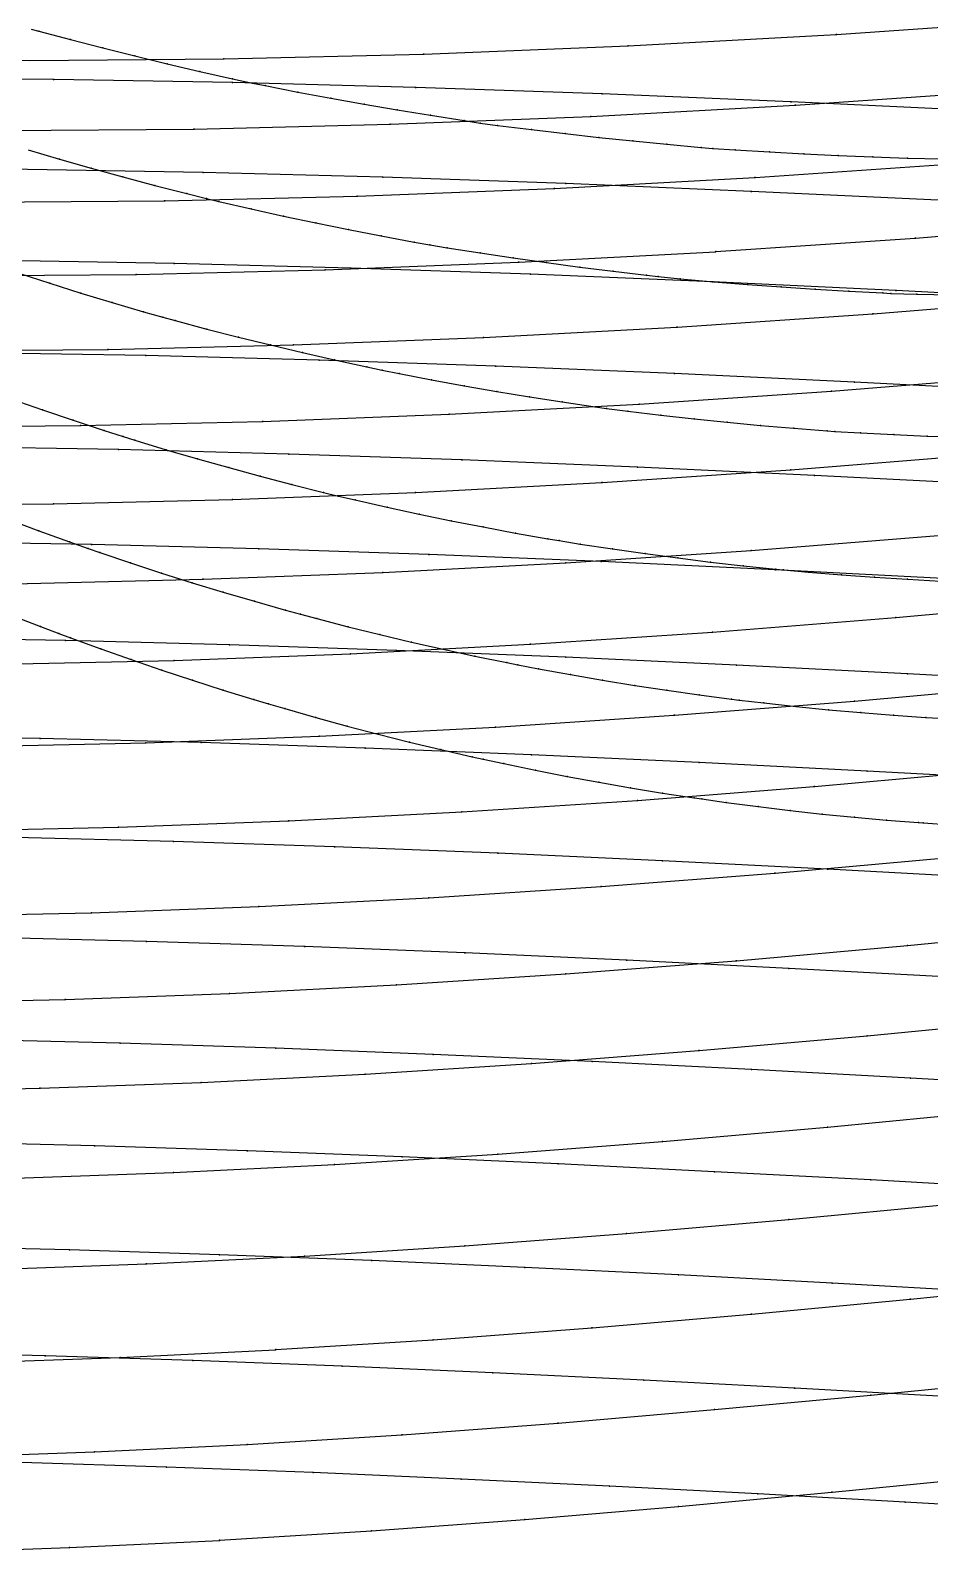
# Model space of a CAD drawing. Extents: x 0 to 4.67, y -4.5 to 1.66.
# Drawn here: x 1.06 to 1.544, y -2.051 to -1.229 of the extents above; entities that cross this region are included whole.
import ezdxf

# ---------------------------------------------------------------- set-up
doc = ezdxf.new("R2010")
doc.units = 0
doc.layers.get('0').update_dxf_attribs({"linetype": 'CONTINUOUS'})

msp = doc.modelspace()

# ---------------------------------------------------------------- linework, layer by layer
at = {"color": 4}
for points in [[(0.59898, -1.22527), (0.68117, -1.23208), (0.6812, -1.23208), (0.76876, -1.23751), (0.7688, -1.23751), (0.86129, -1.24148), (0.86129, -1.24148), (0.9583, -1.2439), (0.95834, -1.2439), (1.05937, -1.24471), (1.05941, -1.24471), (1.16397, -1.24383), (1.16401, -1.24383), (1.27165, -1.24122), (1.27169, -1.24122), (1.38185, -1.23682), (1.38189, -1.23682), (1.49404, -1.23066), (1.49409, -1.23065), (1.60773, -1.22277)], [(1.06019, -1.22783), (1.06423, -1.22893), (1.08142, -1.23348), (1.0987, -1.23792), (1.11605, -1.24225), (1.13348, -1.24646), (1.15098, -1.25056), (1.16856, -1.25454), (1.17938, -1.25691), (1.1862, -1.25828), (1.20392, -1.26172), (1.2217, -1.26503), (1.23955, -1.26823), (1.25746, -1.27131), (1.27543, -1.27427), (1.29347, -1.27711), (1.30206, -1.27841), (1.31155, -1.27967), (1.3297, -1.28196), (1.34789, -1.28412), (1.36614, -1.28617), (1.38444, -1.28809), (1.40278, -1.28989), (1.42117, -1.29157), (1.42759, -1.29212), (1.4396, -1.29292), (1.45808, -1.29404), (1.47659, -1.29503), (1.49514, -1.2959), (1.51372, -1.29665), (1.53234, -1.29728), (1.55099, -1.29778)], [(1.57221, -1.27194), (1.46966, -1.26703), (1.46959, -1.26703), (1.36786, -1.26277), (1.36779, -1.26277), (1.2674, -1.25926), (1.26732, -1.25926), (1.16871, -1.2566), (1.16864, -1.2566), (1.0723, -1.25491), (1.07222, -1.25491), (0.97863, -1.25426), (0.97855, -1.25426), (0.88813, -1.25476), (0.88805, -1.25476), (0.80125, -1.25645), (0.80114, -1.25645), (0.7184, -1.25935), (0.71832, -1.25935), (0.63996, -1.26349)], [(0.59317, -1.2635), (0.67386, -1.27014), (0.6739, -1.27014), (0.75986, -1.27544), (0.7599, -1.27545), (0.8507, -1.27933), (0.85071, -1.27933), (0.94595, -1.2817), (0.94599, -1.2817), (1.04518, -1.2825), (1.04522, -1.2825), (1.14788, -1.28165), (1.14792, -1.28165), (1.2536, -1.2791), (1.25364, -1.2791), (1.36179, -1.27482), (1.36184, -1.27482), (1.47195, -1.2688), (1.47199, -1.2688), (1.58356, -1.2611)], [(1.05852, -1.29285), (1.07547, -1.29783), (1.09249, -1.30268), (1.10959, -1.3074), (1.12676, -1.31201), (1.144, -1.31648), (1.15462, -1.31915), (1.16131, -1.32073), (1.17869, -1.3247), (1.19613, -1.32854), (1.21364, -1.33225), (1.23121, -1.33583), (1.24884, -1.33928), (1.26653, -1.3426), (1.27496, -1.34411), (1.28427, -1.34565), (1.30207, -1.34846), (1.31992, -1.35113), (1.33782, -1.35367), (1.35577, -1.35608), (1.37376, -1.35836), (1.3918, -1.3605), (1.3981, -1.3612), (1.40988, -1.36234), (1.428, -1.36396), (1.44616, -1.36545), (1.46436, -1.3668), (1.48259, -1.36802), (1.50085, -1.3691), (1.51915, -1.37004), (1.5235, -1.37024), (1.53747, -1.37066), (1.55581, -1.37108)], [(0.58749, -1.30254), (0.66671, -1.30902), (0.66675, -1.30903), (0.75114, -1.31421), (0.75118, -1.31421), (0.84032, -1.31801), (0.84033, -1.31801), (0.93384, -1.32033), (0.93388, -1.32033), (1.03125, -1.32112), (1.03129, -1.32112), (1.13208, -1.3203), (1.13212, -1.3203), (1.23587, -1.31782), (1.23591, -1.31782), (1.34209, -1.31364), (1.34213, -1.31364), (1.45023, -1.30777), (1.45027, -1.30777), (1.55981, -1.30025)], [(1.549, -1.32005), (1.44831, -1.31525), (1.44824, -1.31525), (1.34837, -1.31109), (1.34829, -1.31109), (1.24973, -1.30766), (1.24965, -1.30766), (1.15284, -1.30507), (1.15277, -1.30507), (1.05817, -1.30343), (1.0581, -1.30343), (0.9662, -1.3028), (0.96613, -1.3028), (0.87735, -1.3033), (0.87728, -1.3033), (0.79205, -1.30496), (0.79195, -1.30496), (0.71071, -1.3078), (0.71063, -1.3078), (0.6337, -1.31185)], [(0.58199, -1.34261), (0.65976, -1.34895), (0.6598, -1.34895), (0.74265, -1.35402), (0.74269, -1.35402), (0.83022, -1.35773), (0.83022, -1.35773), (0.92203, -1.36001), (0.92207, -1.36001), (1.01767, -1.36078), (1.01771, -1.36078), (1.11667, -1.35999), (1.1167, -1.35999), (1.21856, -1.35757), (1.2186, -1.35757), (1.32285, -1.3535), (1.32289, -1.3535), (1.42903, -1.34777), (1.42907, -1.34776), (1.53661, -1.34043), (1.53666, -1.34042), (1.64503, -1.33157)], [(1.62546, -1.37392), (1.52625, -1.36873), (1.52621, -1.36873), (1.42736, -1.36405), (1.42729, -1.36404), (1.32923, -1.35998), (1.32916, -1.35998), (1.23239, -1.35664), (1.23232, -1.35663), (1.13726, -1.35411), (1.13719, -1.35411), (1.04432, -1.35251), (1.04425, -1.35251), (0.95403, -1.35191), (0.95395, -1.35191), (0.86679, -1.3524), (0.86672, -1.3524), (0.78305, -1.35404), (0.78295, -1.35404), (0.70318, -1.35682), (0.70311, -1.35682), (0.62757, -1.36079)], [(1.05347, -1.35942), (1.07018, -1.36481), (1.08696, -1.37007), (1.10382, -1.37519), (1.12075, -1.38016), (1.13117, -1.38313), (1.13774, -1.38493), (1.1548, -1.38945), (1.17193, -1.39383), (1.18912, -1.39806), (1.20637, -1.40215), (1.22367, -1.40611), (1.24104, -1.40991), (1.24932, -1.41166), (1.25846, -1.41349), (1.27593, -1.41682), (1.29345, -1.42002), (1.31103, -1.42307), (1.32865, -1.42598), (1.34631, -1.42874), (1.36402, -1.43136), (1.3702, -1.43222), (1.38177, -1.43371), (1.39956, -1.43584), (1.41739, -1.43784), (1.43526, -1.43968), (1.45315, -1.44138), (1.47108, -1.44293), (1.48904, -1.44434), (1.49331, -1.44463), (1.50703, -1.44545), (1.52504, -1.44637), (1.54308, -1.44715), (1.56113, -1.44777)], [(0.57661, -1.38341), (0.65296, -1.3896), (0.653, -1.3896), (0.73434, -1.39455), (0.73438, -1.39455), (0.82031, -1.39818), (0.82031, -1.39818), (0.91044, -1.40041), (0.91048, -1.40041), (1.00434, -1.40118), (1.00438, -1.40118), (1.10153, -1.40041), (1.10157, -1.40041), (1.20157, -1.39806), (1.20161, -1.39806), (1.30396, -1.39408), (1.304, -1.39408), (1.4082, -1.38849), (1.40824, -1.38849), (1.51382, -1.38132), (1.51386, -1.38132), (1.62026, -1.37268)], [(1.60134, -1.42314), (1.50394, -1.41807), (1.5039, -1.41807), (1.40685, -1.4135), (1.40678, -1.41349), (1.3105, -1.40953), (1.31043, -1.40953), (1.21542, -1.40627), (1.21535, -1.40626), (1.12203, -1.4038), (1.12196, -1.4038), (1.03078, -1.40225), (1.03071, -1.40224), (0.94213, -1.40167), (0.94206, -1.40167), (0.85648, -1.40216), (0.85641, -1.40216), (0.77426, -1.40377), (0.77416, -1.40377), (0.69585, -1.4065), (0.69577, -1.4065), (0.62161, -1.41038)], [(0.64634, -1.43096), (0.7262, -1.43579), (0.72623, -1.43579), (0.81059, -1.43935), (0.8106, -1.43935), (0.89908, -1.44153), (0.89912, -1.44153), (0.99126, -1.44228), (0.9913, -1.44228), (1.08667, -1.44154), (1.08671, -1.44154), (1.18488, -1.43925), (1.18492, -1.43925), (1.28539, -1.43537), (1.28543, -1.43537), (1.38773, -1.42992), (1.38777, -1.42991), (1.49141, -1.42292), (1.49146, -1.42291), (1.59591, -1.41447)], [(1.04968, -1.42725), (1.06618, -1.43303), (1.08276, -1.43866), (1.0994, -1.44414), (1.10964, -1.44741), (1.1161, -1.44943), (1.13288, -1.45449), (1.14971, -1.45941), (1.16661, -1.46417), (1.18357, -1.46877), (1.20059, -1.47323), (1.21766, -1.47753), (1.2258, -1.4795), (1.23478, -1.48161), (1.25196, -1.48548), (1.26919, -1.4892), (1.28646, -1.49276), (1.30379, -1.49617), (1.32115, -1.49942), (1.33856, -1.50251), (1.34464, -1.50353), (1.35601, -1.50537), (1.3735, -1.50802), (1.39103, -1.51052), (1.40859, -1.51287), (1.42619, -1.51505), (1.44381, -1.51707), (1.46147, -1.51893), (1.46567, -1.51934), (1.47915, -1.52055), (1.49686, -1.52197), (1.51459, -1.52324), (1.53234, -1.52435), (1.55012, -1.52529)], [(1.57795, -1.47331), (1.4823, -1.46836), (1.48227, -1.46836), (1.38696, -1.46389), (1.3869, -1.46389), (1.29236, -1.46002), (1.29229, -1.46002), (1.19899, -1.45683), (1.19892, -1.45683), (1.10728, -1.45444), (1.10721, -1.45443), (1.01768, -1.45292), (1.0176, -1.45292), (0.93062, -1.45236), (0.93055, -1.45236), (0.84652, -1.45285), (0.84645, -1.45285), (0.76578, -1.45443), (0.76568, -1.45444), (0.68878, -1.45711), (0.68871, -1.45711), (0.61589, -1.46091)], [(0.63988, -1.47323), (0.71829, -1.47796), (0.71832, -1.47796), (0.80114, -1.48144), (0.80114, -1.48144), (0.88801, -1.48357), (0.88805, -1.48357), (0.97851, -1.48432), (0.97855, -1.48432), (1.07218, -1.4836), (1.07222, -1.4836), (1.1686, -1.48137), (1.16864, -1.48137), (1.26728, -1.47759), (1.26732, -1.47759), (1.36775, -1.47226), (1.36779, -1.47226), (1.46955, -1.46543), (1.46959, -1.46543), (1.57214, -1.45718)], [(1.04803, -1.49214), (1.06436, -1.49826), (1.08076, -1.50421), (1.09085, -1.50776), (1.09722, -1.50998), (1.11374, -1.51556), (1.13033, -1.52097), (1.14698, -1.52622), (1.16369, -1.53131), (1.18046, -1.53623), (1.19728, -1.54099), (1.2053, -1.54317), (1.21415, -1.54555), (1.23107, -1.54993), (1.24805, -1.55414), (1.26507, -1.55818), (1.28214, -1.56205), (1.29925, -1.56575), (1.31641, -1.56929), (1.32239, -1.57046), (1.3336, -1.57262), (1.35083, -1.57576), (1.3681, -1.57874), (1.3854, -1.58155), (1.40274, -1.58418), (1.42011, -1.58664), (1.4375, -1.58894), (1.44164, -1.58944), (1.45493, -1.59102), (1.47237, -1.59292), (1.48984, -1.59465), (1.50734, -1.5962), (1.52485, -1.59758), (1.54238, -1.59879), (1.55992, -1.59983)], [(1.55499, -1.52404), (1.46107, -1.51921), (1.46103, -1.51921), (1.36745, -1.51484), (1.36739, -1.51484), (1.27456, -1.51106), (1.27449, -1.51106), (1.18287, -1.50796), (1.18281, -1.50796), (1.09282, -1.50562), (1.09275, -1.50562), (1.00483, -1.50415), (1.00476, -1.50414), (0.91935, -1.50361), (0.91928, -1.50361), (0.83676, -1.5041), (0.83669, -1.5041), (0.75748, -1.50565), (0.75739, -1.50566), (0.68188, -1.50828), (0.6818, -1.50828), (0.6103, -1.51199)], [(0.63362, -1.5164), (0.71059, -1.52102), (0.71063, -1.52102), (0.79194, -1.52442), (0.79195, -1.52442), (0.87724, -1.52651), (0.87728, -1.52651), (0.96609, -1.52724), (0.96613, -1.52724), (1.05806, -1.52655), (1.0581, -1.52655), (1.15273, -1.52438), (1.15277, -1.52438), (1.24962, -1.52069), (1.24965, -1.52069), (1.34826, -1.5155), (1.34829, -1.51549), (1.4482, -1.50882), (1.44824, -1.50882), (1.54893, -1.50077)], [(0.6275, -1.56024), (0.70307, -1.56475), (0.70311, -1.56475), (0.78294, -1.56807), (0.78295, -1.56807), (0.86668, -1.57012), (0.86672, -1.57012), (0.95392, -1.57084), (0.95395, -1.57084), (1.04421, -1.57017), (1.04425, -1.57017), (1.13715, -1.56806), (1.13719, -1.56806), (1.23228, -1.56447), (1.23232, -1.56447), (1.32912, -1.5594), (1.32916, -1.55939), (1.42725, -1.55288), (1.42729, -1.55288), (1.52614, -1.54502), (1.52621, -1.54502), (1.62539, -1.53601)], [(1.04891, -1.54343), (1.06511, -1.54974), (1.07508, -1.55351), (1.08137, -1.55589), (1.0977, -1.56186), (1.11408, -1.56766), (1.13053, -1.5733), (1.14703, -1.57875), (1.16359, -1.58404), (1.18021, -1.58915), (1.18813, -1.5915), (1.19687, -1.59409), (1.21359, -1.59885), (1.23036, -1.60344), (1.24717, -1.60785), (1.26403, -1.61208), (1.28094, -1.61614), (1.29788, -1.62002), (1.3038, -1.62131), (1.31487, -1.62373), (1.33189, -1.62725), (1.34895, -1.6306), (1.36604, -1.63376), (1.38316, -1.63675), (1.40032, -1.63956), (1.4175, -1.64219), (1.42159, -1.64277), (1.43471, -1.64464), (1.45195, -1.64691), (1.4692, -1.649), (1.48648, -1.65091), (1.50378, -1.65263), (1.52109, -1.65418), (1.53842, -1.65554), (1.54094, -1.65571), (1.55577, -1.65672)], [(1.04891, -1.54343), (1.06511, -1.54974), (1.07508, -1.55351), (1.08137, -1.55589), (1.0977, -1.56186), (1.11408, -1.56766), (1.13053, -1.5733), (1.14703, -1.57875), (1.16359, -1.58404), (1.18021, -1.58915), (1.18813, -1.5915), (1.19687, -1.59409), (1.21359, -1.59885), (1.23036, -1.60344), (1.24717, -1.60785), (1.26403, -1.61208), (1.28094, -1.61614), (1.29788, -1.62002), (1.3038, -1.62131), (1.31487, -1.62373), (1.33189, -1.62725), (1.34895, -1.6306), (1.36604, -1.63376), (1.38316, -1.63675), (1.40032, -1.63956), (1.4175, -1.64219), (1.42159, -1.64277), (1.43471, -1.64464), (1.45195, -1.64691), (1.4692, -1.649), (1.48648, -1.65091), (1.50378, -1.65263), (1.52109, -1.65418), (1.53842, -1.65554), (1.54094, -1.65571), (1.55577, -1.65672)], [(1.04891, -1.54343), (1.06511, -1.54974), (1.07508, -1.55351), (1.08137, -1.55589), (1.0977, -1.56186), (1.11408, -1.56766), (1.13053, -1.5733), (1.14703, -1.57875), (1.16359, -1.58404), (1.18021, -1.58915), (1.18813, -1.5915), (1.19687, -1.59409), (1.21359, -1.59885), (1.23036, -1.60344), (1.24717, -1.60785), (1.26403, -1.61208), (1.28094, -1.61614), (1.29788, -1.62002), (1.3038, -1.62131), (1.31487, -1.62373), (1.33189, -1.62725), (1.34895, -1.6306), (1.36604, -1.63376), (1.38316, -1.63675), (1.40032, -1.63956), (1.4175, -1.64219), (1.42159, -1.64277), (1.43471, -1.64464), (1.45195, -1.64691), (1.4692, -1.649), (1.48648, -1.65091), (1.50378, -1.65263), (1.52109, -1.65418), (1.53842, -1.65554), (1.54094, -1.65571), (1.55577, -1.65672)], [(1.04891, -1.54343), (1.06511, -1.54974), (1.07508, -1.55351), (1.08137, -1.55589), (1.0977, -1.56186), (1.11408, -1.56766), (1.13053, -1.5733), (1.14703, -1.57875), (1.16359, -1.58404), (1.18021, -1.58915), (1.18813, -1.5915), (1.19687, -1.59409), (1.21359, -1.59885), (1.23036, -1.60344), (1.24717, -1.60785), (1.26403, -1.61208), (1.28094, -1.61614), (1.29788, -1.62002), (1.3038, -1.62131), (1.31487, -1.62373), (1.33189, -1.62725), (1.34895, -1.6306), (1.36604, -1.63376), (1.38316, -1.63675), (1.40032, -1.63956), (1.4175, -1.64219), (1.42159, -1.64277), (1.43471, -1.64464), (1.45195, -1.64691), (1.4692, -1.649), (1.48648, -1.65091), (1.50378, -1.65263), (1.52109, -1.65418), (1.53842, -1.65554), (1.54094, -1.65571), (1.55577, -1.65672)], [(1.04891, -1.54343), (1.06511, -1.54974), (1.07508, -1.55351), (1.08137, -1.55589), (1.0977, -1.56186), (1.11408, -1.56766), (1.13053, -1.5733), (1.14703, -1.57875), (1.16359, -1.58404), (1.18021, -1.58915), (1.18813, -1.5915), (1.19687, -1.59409), (1.21359, -1.59885), (1.23036, -1.60344), (1.24717, -1.60785), (1.26403, -1.61208), (1.28094, -1.61614), (1.29788, -1.62002), (1.3038, -1.62131), (1.31487, -1.62373), (1.33189, -1.62725), (1.34895, -1.6306), (1.36604, -1.63376), (1.38316, -1.63675), (1.40032, -1.63956), (1.4175, -1.64219), (1.42159, -1.64277), (1.43471, -1.64464), (1.45195, -1.64691), (1.4692, -1.649), (1.48648, -1.65091), (1.50378, -1.65263), (1.52109, -1.65418), (1.53842, -1.65554), (1.54094, -1.65571), (1.55577, -1.65672)], [(1.62458, -1.58042), (1.53251, -1.57536), (1.53247, -1.57536), (1.44025, -1.57064), (1.44021, -1.57064), (1.34832, -1.56638), (1.34826, -1.56638), (1.25711, -1.56269), (1.25704, -1.56269), (1.16708, -1.55966), (1.16701, -1.55966), (1.07865, -1.55739), (1.07859, -1.55739), (0.99225, -1.55596), (0.99219, -1.55595), (0.90832, -1.55544), (0.90825, -1.55544), (0.82722, -1.55593), (0.82715, -1.55593), (0.74938, -1.55746), (0.74928, -1.55746), (0.67513, -1.56003), (0.67506, -1.56003), (0.60485, -1.56367)], [(0.62154, -1.60481), (0.69574, -1.60922), (0.69577, -1.60922), (0.77415, -1.61246), (0.77416, -1.61246), (0.85637, -1.61447), (0.85641, -1.61447), (0.94202, -1.61518), (0.94206, -1.61518), (1.03067, -1.61454), (1.03071, -1.61454), (1.12192, -1.61248), (1.12196, -1.61248), (1.21532, -1.60898), (1.21535, -1.60898), (1.3104, -1.60403), (1.31043, -1.60403), (1.40674, -1.59768), (1.40678, -1.59768), (1.50383, -1.59), (1.5039, -1.59), (1.60127, -1.58121)], [(1.6012, -1.63266), (1.51077, -1.62771), (1.51073, -1.62771), (1.42015, -1.62311), (1.42012, -1.62311), (1.32986, -1.61895), (1.3298, -1.61895), (1.24027, -1.61535), (1.24021, -1.61535), (1.15185, -1.6124), (1.15179, -1.6124), (1.065, -1.61018), (1.06494, -1.61018), (0.98014, -1.60879), (0.98008, -1.60879), (0.8977, -1.6083), (0.89764, -1.6083), (0.81806, -1.60878), (0.81799, -1.60878), (0.7416, -1.61029), (0.7415, -1.61029), (0.66868, -1.61281), (0.66861, -1.61281), (0.59965, -1.61637)], [(0.61581, -1.65044), (0.68868, -1.65474), (0.68871, -1.65474), (0.76568, -1.65792), (0.76568, -1.65792), (0.84641, -1.65988), (0.84645, -1.65988), (0.93052, -1.66058), (0.93055, -1.66058), (1.01757, -1.65996), (1.0176, -1.65996), (1.10717, -1.65796), (1.10721, -1.65796), (1.19888, -1.65455), (1.19892, -1.65455), (1.29225, -1.64972), (1.29229, -1.64972), (1.38686, -1.64352), (1.3869, -1.64352), (1.4822, -1.63603), (1.48227, -1.63602), (1.57788, -1.62744)], [(1.57823, -1.68544), (1.48942, -1.68061), (1.48938, -1.68061), (1.40042, -1.67611), (1.40039, -1.67611), (1.31175, -1.67206), (1.31169, -1.67205), (1.22376, -1.66855), (1.22369, -1.66854), (1.13691, -1.66567), (1.13685, -1.66566), (1.05161, -1.6635), (1.05155, -1.6635), (0.96827, -1.66215), (0.96821, -1.66215), (0.88731, -1.66168), (0.88724, -1.66168), (0.80908, -1.66217), (0.80901, -1.66217), (0.73399, -1.66365), (0.73389, -1.66365), (0.66237, -1.66612), (0.6623, -1.66612), (0.59457, -1.6696)], [(0.61023, -1.6967), (0.68177, -1.7009), (0.6818, -1.70091), (0.75738, -1.70401), (0.75739, -1.70401), (0.83666, -1.70593), (0.83669, -1.70593), (0.91925, -1.70663), (0.91928, -1.70663), (1.00473, -1.70602), (1.00476, -1.70602), (1.09272, -1.70408), (1.09275, -1.70408), (1.18277, -1.70075), (1.18281, -1.70075), (1.27445, -1.69605), (1.27449, -1.69605), (1.36735, -1.69), (1.36739, -1.68999), (1.46097, -1.68268), (1.46103, -1.68268), (1.55493, -1.6743)], [(1.55572, -1.7388), (1.46849, -1.73409), (1.46845, -1.73409), (1.38109, -1.7297), (1.38105, -1.7297), (1.29399, -1.72575), (1.29393, -1.72574), (1.20757, -1.72232), (1.20751, -1.72232), (1.12228, -1.71952), (1.12222, -1.71951), (1.03851, -1.71741), (1.03844, -1.71741), (0.95666, -1.7161), (0.95659, -1.7161), (0.87713, -1.71565), (0.87707, -1.71565), (0.80031, -1.71614), (0.80024, -1.71614), (0.72655, -1.71759), (0.72646, -1.71759), (0.65622, -1.72001), (0.65615, -1.72001), (0.58963, -1.72342)], [(0.60478, -1.7436), (0.67503, -1.7477), (0.67506, -1.7477), (0.74928, -1.75074), (0.74928, -1.75074), (0.82712, -1.75262), (0.82715, -1.75262), (0.90822, -1.7533), (0.90825, -1.7533), (0.99215, -1.75272), (0.99219, -1.75272), (1.07855, -1.75083), (1.07859, -1.75083), (1.16698, -1.74759), (1.16701, -1.74759), (1.257, -1.74301), (1.25704, -1.743), (1.34822, -1.7371), (1.34826, -1.7371), (1.44015, -1.72997), (1.44021, -1.72996), (1.53241, -1.72179), (1.53247, -1.72178), (1.62452, -1.71284)], [(0.59958, -1.79164), (0.66858, -1.79565), (0.66861, -1.79565), (0.7415, -1.79861), (0.7415, -1.79861), (0.81796, -1.80045), (0.81799, -1.80045), (0.8976, -1.80113), (0.89764, -1.80113), (0.98004, -1.80057), (0.98008, -1.80057), (1.0649, -1.79873), (1.06494, -1.79873), (1.15175, -1.79558), (1.15179, -1.79558), (1.24017, -1.79111), (1.24021, -1.79111), (1.32976, -1.78535), (1.3298, -1.78535), (1.42005, -1.77839), (1.42012, -1.77838), (1.51067, -1.7704), (1.51073, -1.7704), (1.60113, -1.76167)], [(1.61918, -1.79807), (1.53403, -1.79321), (1.534, -1.79321), (1.4483, -1.78861), (1.44827, -1.78861), (1.36244, -1.78433), (1.3624, -1.78433), (1.27688, -1.78047), (1.27682, -1.78047), (1.19198, -1.77714), (1.19192, -1.77713), (1.10819, -1.7744), (1.10813, -1.7744), (1.02589, -1.77235), (1.02583, -1.77235), (0.94548, -1.77108), (0.94542, -1.77108), (0.86736, -1.77065), (0.8673, -1.77065), (0.79189, -1.77114), (0.79183, -1.77114), (0.71944, -1.77257), (0.71935, -1.77257), (0.65034, -1.77494)], [(0.5945, -1.84028), (0.66227, -1.8442), (0.6623, -1.8442), (0.73389, -1.84709), (0.73389, -1.84709), (0.80898, -1.8489), (0.80901, -1.8489), (0.88721, -1.84957), (0.88724, -1.84957), (0.96818, -1.84903), (0.96821, -1.84903), (1.05152, -1.84724), (1.05155, -1.84724), (1.13682, -1.84417), (1.13685, -1.84417), (1.22366, -1.83981), (1.22369, -1.83981), (1.31165, -1.8342), (1.31169, -1.8342), (1.40033, -1.82741), (1.40039, -1.8274), (1.48932, -1.81962), (1.48938, -1.81961), (1.57817, -1.8111)], [(1.59633, -1.85289), (1.51269, -1.84815), (1.51265, -1.84815), (1.42848, -1.84366), (1.42844, -1.84366), (1.34413, -1.83949), (1.34409, -1.83949), (1.26008, -1.83572), (1.26002, -1.83572), (1.17668, -1.83247), (1.17662, -1.83247), (1.09437, -1.82981), (1.09431, -1.8298), (1.01352, -1.82781), (1.01346, -1.82781), (0.93453, -1.82658), (0.93447, -1.82658), (0.85779, -1.82617), (0.85773, -1.82617), (0.78365, -1.82665), (0.78358, -1.82665), (0.71247, -1.82806), (0.71238, -1.82806), (0.64459, -1.83039)], [(0.58956, -1.88954), (0.65612, -1.89336), (0.65615, -1.89336), (0.72646, -1.89619), (0.72646, -1.89619), (0.80021, -1.89796), (0.80024, -1.89796), (0.87704, -1.89862), (0.87707, -1.89862), (0.95656, -1.8981), (0.95659, -1.8981), (1.03841, -1.89637), (1.03844, -1.89637), (1.12219, -1.89338), (1.12222, -1.89338), (1.20748, -1.88913), (1.20751, -1.88913), (1.2939, -1.88366), (1.29393, -1.88366), (1.38099, -1.87704), (1.38105, -1.87703), (1.46839, -1.86944), (1.46845, -1.86944), (1.55566, -1.86114)], [(1.57398, -1.90835), (1.49181, -1.90373), (1.49177, -1.90372), (1.40908, -1.89935), (1.40904, -1.89935), (1.32621, -1.89528), (1.32618, -1.89528), (1.24365, -1.89161), (1.24359, -1.89161), (1.16172, -1.88844), (1.16166, -1.88844), (1.08086, -1.88584), (1.0808, -1.88584), (1.00143, -1.88391), (1.00138, -1.88391), (0.92383, -1.88271), (0.92377, -1.88271), (0.84845, -1.88232), (0.84838, -1.88232), (0.77561, -1.88281), (0.77555, -1.88281), (0.70569, -1.88419), (0.7056, -1.88419), (0.63901, -1.88647)], [(0.65027, -1.94369), (0.71934, -1.94645), (0.71935, -1.94645), (0.7918, -1.94818), (0.79183, -1.94818), (0.86727, -1.94883), (0.8673, -1.94883), (0.94539, -1.94833), (0.94542, -1.94833), (1.0258, -1.94665), (1.02583, -1.94665), (1.1081, -1.94374), (1.10813, -1.94374), (1.19189, -1.93961), (1.19192, -1.9396), (1.27679, -1.93427), (1.27682, -1.93427), (1.36234, -1.92781), (1.3624, -1.92781), (1.44821, -1.9204), (1.44827, -1.9204), (1.53393, -1.91231), (1.534, -1.9123), (1.61911, -1.90383)], [(1.55236, -1.9648), (1.47162, -1.9603), (1.47159, -1.9603), (1.39033, -1.95603), (1.3903, -1.95602), (1.30891, -1.95206), (1.30887, -1.95206), (1.22778, -1.94848), (1.22772, -1.94848), (1.14727, -1.94539), (1.14722, -1.94539), (1.06782, -1.94287), (1.06776, -1.94286), (0.98978, -1.94098), (0.98972, -1.94098), (0.91353, -1.93982), (0.91347, -1.93982), (0.83946, -1.93945), (0.8394, -1.93945), (0.76789, -1.93994), (0.76783, -1.93994), (0.69918, -1.9413), (0.6991, -1.9413), (0.63366, -1.94353)], [(0.64453, -1.99458), (0.71238, -1.99728), (0.71238, -1.99728), (0.78355, -1.99897), (0.78358, -1.99897), (0.8577, -1.99962), (0.85773, -1.99962), (0.93444, -1.99914), (0.93447, -1.99914), (1.01343, -1.99751), (1.01346, -1.99751), (1.09428, -1.99468), (1.09431, -1.99468), (1.17658, -1.99065), (1.17662, -1.99065), (1.25998, -1.98546), (1.26002, -1.98545), (1.34403, -1.97916), (1.34409, -1.97915), (1.42838, -1.97194), (1.42844, -1.97193), (1.51259, -1.96404), (1.51265, -1.96404), (1.59627, -1.95578)], [(1.60959, -2.02633), (1.53113, -2.02178), (1.5311, -2.02177), (1.45177, -2.01738), (1.45174, -2.01738), (1.3719, -2.01321), (1.37187, -2.01321), (1.2919, -2.00935), (1.29187, -2.00934), (1.21218, -2.00586), (1.21213, -2.00586), (1.13309, -2.00285), (1.13303, -2.00285), (1.05502, -2.00039)], [(0.63894, -2.04616), (0.7056, -2.04879), (0.7056, -2.04879), (0.77552, -2.05045), (0.77555, -2.05045), (0.84835, -2.05108), (0.84838, -2.05108), (0.92374, -2.05063), (0.92377, -2.05063), (1.00134, -2.04904), (1.00138, -2.04904), (1.08077, -2.0463), (1.0808, -2.04629), (1.16162, -2.04238), (1.16166, -2.04237), (1.24355, -2.03731), (1.24359, -2.03731), (1.32612, -2.03118), (1.32618, -2.03117), (1.40899, -2.02414), (1.40904, -2.02413), (1.49171, -2.01645), (1.49177, -2.01644), (1.57392, -2.0084)]]:
    msp.add_lwpolyline(points, dxfattribs=at)
at = {"color": 2}
for p in [(1.06423, -1.22893, 0.32523), (1.08142, -1.23348, 0.32523), (1.49404, -1.23066, 20.4133), (1.49409, -1.23065, 20.4133), (1.0987, -1.23792, 0.32523), (1.27165, -1.24122, 20.4133), (1.27169, -1.24122, 20.4133), (1.38185, -1.23682, 20.4133), (1.38189, -1.23682, 20.4133), (1.11605, -1.24225, 0.32523), (1.13348, -1.24646, 0.32523), (1.16397, -1.24383, 20.4133), (1.16401, -1.24383, 20.4133), (1.07222, -1.25491, 24.9185), (1.0723, -1.25491, 24.9185), (1.15098, -1.25056, 0.32523), (1.16856, -1.25454, 0.32523), (1.16864, -1.2566, 24.9185), (1.16871, -1.2566, 24.9185), (1.17938, -1.25691, 0.32523), (1.1862, -1.25828, 0.32523), (1.20392, -1.26172, 0.32523), (1.2217, -1.26503, 0.32523), (1.26732, -1.25926, 24.9185), (1.2674, -1.25926, 24.9185), (1.36779, -1.26277, 24.9185), (1.36786, -1.26277, 24.9185), (1.23955, -1.26823, 0.32523), (1.25746, -1.27131, 0.32523), (1.27543, -1.27427, 0.32523), (1.36179, -1.27482, 21.133), (1.36184, -1.27482, 21.133), (1.46959, -1.26703, 24.9185), (1.46966, -1.26703, 24.9185), (1.47195, -1.2688, 21.133), (1.47199, -1.2688, 21.133), (1.14788, -1.28165, 21.133), (1.14792, -1.28165, 21.133), (1.2536, -1.2791, 21.133), (1.25364, -1.2791, 21.133), (1.29347, -1.27711, 0.32523), (1.30206, -1.27841, 0.32523), (1.31155, -1.27967, 0.32523), (1.3297, -1.28196, 0.32523), (1.34789, -1.28412, 0.32523), (1.36614, -1.28617, 0.32523), (1.38444, -1.28809, 0.32523), (1.40278, -1.28989, 0.32523), (1.07547, -1.29783, 0.24141), (1.42117, -1.29157, 0.32523), (1.42759, -1.29212, 0.32523), (1.4396, -1.29292, 0.32523), (1.45808, -1.29404, 0.32523), (1.47659, -1.29503, 0.32523), (1.49514, -1.2959, 0.32523), (1.51372, -1.29665, 0.32523), (1.53234, -1.29728, 0.32523), (1.09249, -1.30268, 0.24141), (1.10959, -1.3074, 0.24141), (1.15277, -1.30507, 25.713), (1.15284, -1.30507, 25.713), (1.24965, -1.30766, 25.713), (1.24973, -1.30766, 25.713), (1.45023, -1.30777, 21.8651), (1.45027, -1.30777, 21.8651), (1.12676, -1.31201, 0.24141), (1.34209, -1.31364, 21.8651), (1.34213, -1.31364, 21.8651), (1.34829, -1.31109, 25.713), (1.34837, -1.31109, 25.713), (1.44824, -1.31525, 25.713), (1.44831, -1.31525, 25.713), (1.13208, -1.3203, 21.8651), (1.13212, -1.3203, 21.8651), (1.144, -1.31648, 0.24141), (1.15462, -1.31915, 0.24141), (1.16131, -1.32073, 0.24141), (1.23587, -1.31782, 21.8651), (1.23591, -1.31782, 21.8651), (1.17869, -1.3247, 0.24141), (1.19613, -1.32854, 0.24141), (1.21364, -1.33225, 0.24141), (1.23121, -1.33583, 0.24141), (1.24884, -1.33928, 0.24141), (1.53661, -1.34043, 22.6098), (1.53666, -1.34042, 22.6098), (1.26653, -1.3426, 0.24141), (1.27496, -1.34411, 0.24141), (1.28427, -1.34565, 0.24141), (1.30207, -1.34846, 0.24141), (1.42903, -1.34777, 22.6098), (1.42907, -1.34776, 22.6098), (1.13719, -1.35411, 26.52), (1.13726, -1.35411, 26.52), (1.23232, -1.35663, 26.52), (1.23239, -1.35664, 26.52), (1.31992, -1.35113, 0.24141), (1.32285, -1.3535, 22.6098), (1.32289, -1.3535, 22.6098), (1.33782, -1.35367, 0.24141), (1.35577, -1.35608, 0.24141), (1.07018, -1.36481, 0.17006), (1.11667, -1.35999, 22.6098), (1.1167, -1.35999, 22.6098), (1.21856, -1.35757, 22.6098), (1.2186, -1.35757, 22.6098), (1.32916, -1.35998, 26.52), (1.32923, -1.35998, 26.52), (1.37376, -1.35836, 0.24141), (1.3918, -1.3605, 0.24141), (1.3981, -1.3612, 0.24141), (1.40988, -1.36234, 0.24141), (1.42729, -1.36404, 26.52), (1.42736, -1.36405, 26.52), (1.428, -1.36396, 0.24141), (1.08696, -1.37007, 0.17006), (1.44616, -1.36545, 0.24141), (1.46436, -1.3668, 0.24141), (1.48259, -1.36802, 0.24141), (1.50085, -1.3691, 0.24141), (1.51915, -1.37004, 0.24141), (1.5235, -1.37024, 0.24141), (1.52621, -1.36873, 26.52), (1.52625, -1.36873, 26.52), (1.53747, -1.37066, 0.24141), (1.10382, -1.37519, 0.17006), (1.12075, -1.38016, 0.17006), (1.51382, -1.38132, 23.3669), (1.51386, -1.38132, 23.3669), (1.13117, -1.38313, 0.17006), (1.13774, -1.38493, 0.17006), (1.1548, -1.38945, 0.17006), (1.4082, -1.38849, 23.3669), (1.40824, -1.38849, 23.3669), (1.17193, -1.39383, 0.17006), (1.18912, -1.39806, 0.17006), (1.20157, -1.39806, 23.3669), (1.20161, -1.39806, 23.3669), (1.30396, -1.39408, 23.3669), (1.304, -1.39408, 23.3669), (1.10153, -1.40041, 23.3669), (1.10157, -1.40041, 23.3669), (1.12196, -1.4038, 27.3394), (1.12203, -1.4038, 27.3394), (1.20637, -1.40215, 0.17006), (1.21535, -1.40626, 27.3394), (1.21542, -1.40627, 27.3394), (1.22367, -1.40611, 0.17006), (1.24104, -1.40991, 0.17006), (1.24932, -1.41166, 0.17006), (1.25846, -1.41349, 0.17006), (1.31043, -1.40953, 27.3394), (1.3105, -1.40953, 27.3394), (1.40678, -1.41349, 27.3394), (1.40685, -1.4135, 27.3394), (1.27593, -1.41682, 0.17006), (1.29345, -1.42002, 0.17006), (1.49141, -1.42292, 24.1365), (1.49146, -1.42291, 24.1365), (1.5039, -1.41807, 27.3394), (1.50394, -1.41807, 27.3394), (1.31103, -1.42307, 0.17006), (1.32865, -1.42598, 0.17006), (1.34631, -1.42874, 0.17006), (1.38773, -1.42992, 24.1365), (1.38777, -1.42991, 24.1365), (1.06618, -1.43303, 0.11117), (1.08276, -1.43866, 0.11117), (1.18488, -1.43925, 24.1365), (1.18492, -1.43925, 24.1365), (1.28539, -1.43537, 24.1365), (1.28543, -1.43537, 24.1365), (1.36402, -1.43136, 0.17006), (1.3702, -1.43222, 0.17006), (1.38177, -1.43371, 0.17006), (1.39956, -1.43584, 0.17006), (1.41739, -1.43784, 0.17006), (1.08667, -1.44154, 24.1365), (1.08671, -1.44154, 24.1365), (1.0994, -1.44414, 0.11117), (1.10964, -1.44741, 0.11117), (1.43526, -1.43968, 0.17006), (1.45315, -1.44138, 0.17006), (1.47108, -1.44293, 0.17006), (1.48904, -1.44434, 0.17006), (1.49331, -1.44463, 0.17006), (1.50703, -1.44545, 0.17006), (1.52504, -1.44637, 0.17006), (1.54308, -1.44715, 0.17006), (1.10721, -1.45443, 28.1713), (1.10728, -1.45444, 28.1713), (1.1161, -1.44943, 0.11117), (1.13288, -1.45449, 0.11117), (1.14971, -1.45941, 0.11117), (1.19892, -1.45683, 28.1713), (1.19899, -1.45683, 28.1713), (1.29229, -1.46002, 28.1713), (1.29236, -1.46002, 28.1713), (1.3869, -1.46389, 28.1713), (1.38696, -1.46389, 28.1713), (1.16661, -1.46417, 0.11117), (1.18357, -1.46877, 0.11117), (1.36775, -1.47226, 24.9185), (1.36779, -1.47226, 24.9185), (1.46955, -1.46543, 24.9185), (1.46959, -1.46543, 24.9185), (1.48227, -1.46836, 28.1713), (1.4823, -1.46836, 28.1713), (1.20059, -1.47323, 0.11117), (1.21766, -1.47753, 0.11117), (1.2258, -1.4795, 0.11117), (1.26728, -1.47759, 24.9185), (1.26732, -1.47759, 24.9185), (1.07218, -1.4836, 24.9185), (1.07222, -1.4836, 24.9185), (1.1686, -1.48137, 24.9185), (1.16864, -1.48137, 24.9185), (1.23478, -1.48161, 0.11117), (1.25196, -1.48548, 0.11117), (1.26919, -1.4892, 0.11117), (1.28646, -1.49276, 0.11117), (1.30379, -1.49617, 0.11117), (1.06436, -1.49826, 0.06475), (1.08076, -1.50421, 0.06475), (1.32115, -1.49942, 0.11117), (1.33856, -1.50251, 0.11117), (1.34464, -1.50353, 0.11117), (1.09085, -1.50776, 0.06475), (1.09275, -1.50562, 29.0157), (1.09282, -1.50562, 29.0157), (1.09722, -1.50998, 0.06475), (1.18281, -1.50796, 29.0157), (1.18287, -1.50796, 29.0157), (1.27449, -1.51106, 29.0157), (1.27456, -1.51106, 29.0157), (1.35601, -1.50537, 0.11117), (1.3735, -1.50802, 0.11117), (1.39103, -1.51052, 0.11117), (1.40859, -1.51287, 0.11117), (1.4482, -1.50882, 25.713), (1.44824, -1.50882, 25.713), (1.11374, -1.51556, 0.06475), (1.13033, -1.52097, 0.06475), (1.24962, -1.52069, 25.713), (1.24965, -1.52069, 25.713), (1.34826, -1.5155, 25.713), (1.34829, -1.51549, 25.713), (1.36739, -1.51484, 29.0157), (1.36745, -1.51484, 29.0157), (1.42619, -1.51505, 0.11117), (1.44381, -1.51707, 0.11117), (1.46103, -1.51921, 29.0157), (1.46107, -1.51921, 29.0157), (1.46147, -1.51893, 0.11117), (1.46567, -1.51934, 0.11117), (1.47915, -1.52055, 0.11117), (1.14698, -1.52622, 0.06475), (1.15273, -1.52438, 25.713), (1.15277, -1.52438, 25.713), (1.49686, -1.52197, 0.11117), (1.51459, -1.52324, 0.11117), (1.53234, -1.52435, 0.11117), (1.16369, -1.53131, 0.06475), (1.18046, -1.53623, 0.06475), (1.19728, -1.54099, 0.06475), (1.2053, -1.54317, 0.06475), (1.21415, -1.54555, 0.06475), (1.52614, -1.54502, 26.52), (1.52621, -1.54502, 26.52), (1.06511, -1.54974), (1.06511, -1.54974, 0.00179), (1.06511, -1.54974, 0.00716), (1.06511, -1.54974, 0.0161), (1.06511, -1.54974, 0.02863), (1.07508, -1.55351), (1.07508, -1.55351, 0.00179), (1.07508, -1.55351, 0.00716), (1.07508, -1.55351, 0.0161), (1.07508, -1.55351, 0.02863), (1.23107, -1.54993, 0.06475), (1.24805, -1.55414, 0.06475), (1.42725, -1.55288, 26.52), (1.42729, -1.55288, 26.52), (1.07859, -1.55739, 29.8726), (1.07865, -1.55739, 29.8726), (1.08137, -1.55589), (1.08137, -1.55589, 0.00179), (1.08137, -1.55589, 0.00716), (1.08137, -1.55589, 0.0161), (1.08137, -1.55589, 0.02863), (1.0977, -1.56186), (1.0977, -1.56186, 0.00179), (1.0977, -1.56186, 0.00716), (1.0977, -1.56186, 0.0161), (1.0977, -1.56186, 0.02863), (1.16701, -1.55966, 29.8726), (1.16708, -1.55966, 29.8726), (1.25704, -1.56269, 29.8726), (1.25711, -1.56269, 29.8726), (1.26507, -1.55818, 0.06475), (1.28214, -1.56205, 0.06475), (1.32912, -1.5594, 26.52), (1.32916, -1.55939, 26.52), (1.11408, -1.56766), (1.11408, -1.56766, 0.00179), (1.11408, -1.56766, 0.00716), (1.11408, -1.56766, 0.0161), (1.11408, -1.56766, 0.02863), (1.13715, -1.56806, 26.52), (1.13719, -1.56806, 26.52), (1.23228, -1.56447, 26.52), (1.23232, -1.56447, 26.52), (1.29925, -1.56575, 0.06475), (1.31641, -1.56929, 0.06475), (1.32239, -1.57046, 0.06475), (1.34826, -1.56638, 29.8726), (1.34832, -1.56638, 29.8726), (1.44021, -1.57064, 29.8726), (1.44025, -1.57064, 29.8726), (1.13053, -1.5733), (1.13053, -1.5733, 0.00179), (1.13053, -1.5733, 0.00716), (1.13053, -1.5733, 0.0161), (1.13053, -1.5733, 0.02863), (1.14703, -1.57875), (1.14703, -1.57875, 0.00179), (1.14703, -1.57875, 0.00716), (1.14703, -1.57875, 0.0161), (1.14703, -1.57875, 0.02863), (1.3336, -1.57262, 0.06475), (1.35083, -1.57576, 0.06475), (1.3681, -1.57874, 0.06475), (1.53247, -1.57536, 29.8726), (1.53251, -1.57536, 29.8726), (1.16359, -1.58404), (1.16359, -1.58404, 0.00179), (1.16359, -1.58404, 0.00716), (1.16359, -1.58404, 0.0161), (1.16359, -1.58404, 0.02863), (1.3854, -1.58155, 0.06475), (1.40274, -1.58418, 0.06475), (1.42011, -1.58664, 0.06475), (1.18021, -1.58915), (1.18021, -1.58915, 0.00179), (1.18021, -1.58915, 0.00716), (1.18021, -1.58915, 0.0161), (1.18021, -1.58915, 0.02863), (1.18813, -1.5915), (1.18813, -1.5915, 0.00179), (1.18813, -1.5915, 0.00716), (1.18813, -1.5915, 0.0161), (1.18813, -1.5915, 0.02863), (1.19687, -1.59409), (1.19687, -1.59409, 0.00179), (1.19687, -1.59409, 0.00716), (1.19687, -1.59409, 0.0161), (1.19687, -1.59409, 0.02863), (1.4375, -1.58894, 0.06475), (1.44164, -1.58944, 0.06475), (1.45493, -1.59102, 0.06475), (1.47237, -1.59292, 0.06475), (1.48984, -1.59465, 0.06475), (1.50383, -1.59, 27.3394), (1.5039, -1.59, 27.3394), (1.21359, -1.59885), (1.21359, -1.59885, 0.00179), (1.21359, -1.59885, 0.00716), (1.21359, -1.59885, 0.0161), (1.21359, -1.59885, 0.02863), (1.23036, -1.60344), (1.23036, -1.60344, 0.00179), (1.23036, -1.60344, 0.00716), (1.23036, -1.60344, 0.0161), (1.23036, -1.60344, 0.02863), (1.40674, -1.59768, 27.3394), (1.40678, -1.59768, 27.3394), (1.50734, -1.5962, 0.06475), (1.52485, -1.59758, 0.06475), (1.54238, -1.59879, 0.06475), (1.06494, -1.61018, 30.7419), (1.065, -1.61018, 30.7419), (1.21532, -1.60898, 27.3394), (1.21535, -1.60898, 27.3394), (1.24717, -1.60785), (1.24717, -1.60785, 0.00179), (1.24717, -1.60785, 0.00716), (1.24717, -1.60785, 0.0161), (1.24717, -1.60785, 0.02863), (1.26403, -1.61208), (1.26403, -1.61208, 0.00179), (1.26403, -1.61208, 0.00716), (1.26403, -1.61208, 0.0161), (1.26403, -1.61208, 0.02863), (1.3104, -1.60403, 27.3394), (1.31043, -1.60403, 27.3394), (1.12192, -1.61248, 27.3394), (1.12196, -1.61248, 27.3394), (1.15179, -1.6124, 30.7419), (1.15185, -1.6124, 30.7419), (1.24021, -1.61535, 30.7419), (1.24027, -1.61535, 30.7419), (1.28094, -1.61614), (1.28094, -1.61614, 0.00179), (1.28094, -1.61614, 0.00716), (1.28094, -1.61614, 0.0161), (1.28094, -1.61614, 0.02863), (1.29788, -1.62002), (1.29788, -1.62002, 0.00179), (1.29788, -1.62002, 0.00716), (1.29788, -1.62002, 0.0161), (1.29788, -1.62002, 0.02863), (1.3298, -1.61895, 30.7419), (1.32986, -1.61895, 30.7419), (1.3038, -1.62131), (1.3038, -1.62131, 0.00179), (1.3038, -1.62131, 0.00716), (1.3038, -1.62131, 0.0161), (1.3038, -1.62131, 0.02863), (1.31487, -1.62373), (1.31487, -1.62373, 0.00179), (1.31487, -1.62373, 0.00716), (1.31487, -1.62373, 0.0161), (1.31487, -1.62373, 0.02863), (1.33189, -1.62725), (1.33189, -1.62725, 0.00179), (1.33189, -1.62725, 0.00716), (1.33189, -1.62725, 0.0161), (1.33189, -1.62725, 0.02863), (1.42012, -1.62311, 30.7419), (1.42015, -1.62311, 30.7419), (1.51073, -1.62771, 30.7419), (1.51077, -1.62771, 30.7419), (1.34895, -1.6306), (1.34895, -1.6306, 0.00179), (1.34895, -1.6306, 0.00716), (1.34895, -1.6306, 0.0161), (1.34895, -1.6306, 0.02863), (1.36604, -1.63376), (1.36604, -1.63376, 0.00179), (1.36604, -1.63376, 0.00716), (1.36604, -1.63376, 0.0161), (1.36604, -1.63376, 0.02863), (1.38316, -1.63675), (1.38316, -1.63675, 0.00179), (1.38316, -1.63675, 0.00716), (1.38316, -1.63675, 0.0161), (1.38316, -1.63675, 0.02863), (1.4822, -1.63603, 28.1713), (1.48227, -1.63602, 28.1713), (1.38686, -1.64352, 28.1713), (1.3869, -1.64352, 28.1713), (1.40032, -1.63956), (1.40032, -1.63956, 0.00179), (1.40032, -1.63956, 0.00716), (1.40032, -1.63956, 0.0161), (1.40032, -1.63956, 0.02863), (1.4175, -1.64219), (1.4175, -1.64219, 0.00179), (1.4175, -1.64219, 0.00716), (1.4175, -1.64219, 0.0161), (1.4175, -1.64219, 0.02863), (1.42159, -1.64277), (1.42159, -1.64277, 0.00179), (1.42159, -1.64277, 0.00716), (1.42159, -1.64277, 0.0161), (1.42159, -1.64277, 0.02863), (1.43471, -1.64464), (1.43471, -1.64464, 0.00179), (1.43471, -1.64464, 0.00716), (1.43471, -1.64464, 0.0161), (1.43471, -1.64464, 0.02863), (1.29225, -1.64972, 28.1713), (1.29229, -1.64972, 28.1713), (1.45195, -1.64691), (1.45195, -1.64691, 0.00179), (1.45195, -1.64691, 0.00716), (1.45195, -1.64691, 0.0161), (1.45195, -1.64691, 0.02863), (1.4692, -1.649), (1.4692, -1.649, 0.00179), (1.4692, -1.649, 0.00716), (1.4692, -1.649, 0.0161), (1.4692, -1.649, 0.02863), (1.48648, -1.65091), (1.48648, -1.65091, 0.00179), (1.48648, -1.65091, 0.00716), (1.48648, -1.65091, 0.0161), (1.48648, -1.65091, 0.02863), (1.50378, -1.65263), (1.50378, -1.65263, 0.00179), (1.50378, -1.65263, 0.00716), (1.50378, -1.65263, 0.0161), (1.50378, -1.65263, 0.02863), (1.10717, -1.65796, 28.1713), (1.10721, -1.65796, 28.1713), (1.19888, -1.65455, 28.1713), (1.19892, -1.65455, 28.1713), (1.52109, -1.65418), (1.52109, -1.65418, 0.00179), (1.52109, -1.65418, 0.00716), (1.52109, -1.65418, 0.0161), (1.52109, -1.65418, 0.02863), (1.53842, -1.65554), (1.53842, -1.65554, 0.00179), (1.53842, -1.65554, 0.00716), (1.53842, -1.65554, 0.0161), (1.53842, -1.65554, 0.02863), (1.54094, -1.65571), (1.54094, -1.65571, 0.00179), (1.54094, -1.65571, 0.00716), (1.54094, -1.65571, 0.0161), (1.54094, -1.65571, 0.02863), (1.13685, -1.66566, 31.6237), (1.13691, -1.66567, 31.6237), (1.22369, -1.66854, 31.6237), (1.22376, -1.66855, 31.6237), (1.31169, -1.67205, 31.6237), (1.31175, -1.67206, 31.6237), (1.40039, -1.67611, 31.6237), (1.40042, -1.67611, 31.6237), (1.46097, -1.68268, 29.0157), (1.46103, -1.68268, 29.0157), (1.48938, -1.68061, 31.6237), (1.48942, -1.68061, 31.6237), (1.36735, -1.69, 29.0157), (1.36739, -1.68999, 29.0157), (1.18277, -1.70075, 29.0157), (1.18281, -1.70075, 29.0157), (1.27445, -1.69605, 29.0157), (1.27449, -1.69605, 29.0157), (1.09272, -1.70408, 29.0157), (1.09275, -1.70408, 29.0157), (1.12222, -1.71951, 32.5179), (1.12228, -1.71952, 32.5179), (1.20751, -1.72232, 32.5179), (1.20757, -1.72232, 32.5179), (1.29393, -1.72574, 32.5179), (1.29399, -1.72575, 32.5179), (1.53241, -1.72179, 29.8726), (1.53247, -1.72178, 29.8726), (1.38105, -1.7297, 32.5179), (1.38109, -1.7297, 32.5179), (1.44015, -1.72997, 29.8726), (1.44021, -1.72996, 29.8726), (1.46845, -1.73409, 32.5179), (1.46849, -1.73409, 32.5179), (1.257, -1.74301, 29.8726), (1.25704, -1.743, 29.8726), (1.34822, -1.7371, 29.8726), (1.34826, -1.7371, 29.8726), (1.07855, -1.75083, 29.8726), (1.07859, -1.75083, 29.8726), (1.16698, -1.74759, 29.8726), (1.16701, -1.74759, 29.8726), (1.10813, -1.7744, 33.4247), (1.10819, -1.7744, 33.4247), (1.51067, -1.7704, 30.7419), (1.51073, -1.7704, 30.7419), (1.19192, -1.77713, 33.4247), (1.19198, -1.77714, 33.4247), (1.27682, -1.78047, 33.4247), (1.27688, -1.78047, 33.4247), (1.3624, -1.78433, 33.4247), (1.36244, -1.78433, 33.4247), (1.42005, -1.77839, 30.7419), (1.42012, -1.77838, 30.7419), (1.24017, -1.79111, 30.7419), (1.24021, -1.79111, 30.7419), (1.32976, -1.78535, 30.7419), (1.3298, -1.78535, 30.7419), (1.44827, -1.78861, 33.4247), (1.4483, -1.78861, 33.4247), (1.0649, -1.79873, 30.7419), (1.06494, -1.79873, 30.7419), (1.15175, -1.79558, 30.7419), (1.15179, -1.79558, 30.7419), (1.534, -1.79321, 33.4247), (1.53403, -1.79321, 33.4247), (1.48932, -1.81962, 31.6237), (1.48938, -1.81961, 31.6237), (1.09431, -1.8298, 34.3438), (1.09437, -1.82981, 34.3438), (1.17662, -1.83247, 34.3438), (1.17668, -1.83247, 34.3438), (1.31165, -1.8342, 31.6237), (1.31169, -1.8342, 31.6237), (1.40033, -1.82741, 31.6237), (1.40039, -1.8274, 31.6237), (1.22366, -1.83981, 31.6237), (1.22369, -1.83981, 31.6237), (1.26002, -1.83572, 34.3438), (1.26008, -1.83572, 34.3438), (1.34409, -1.83949, 34.3438), (1.34413, -1.83949, 34.3438), (1.13682, -1.84417, 31.6237), (1.13685, -1.84417, 31.6237), (1.42844, -1.84366, 34.3438), (1.42848, -1.84366, 34.3438), (1.51265, -1.84815, 34.3438), (1.51269, -1.84815, 34.3438), (1.46839, -1.86944, 32.5179), (1.46845, -1.86944, 32.5179), (1.38099, -1.87704, 32.5179), (1.38105, -1.87703, 32.5179), (1.0808, -1.88584, 35.2755), (1.08086, -1.88584, 35.2755), (1.16166, -1.88844, 35.2755), (1.16172, -1.88844, 35.2755), (1.20748, -1.88913, 32.5179), (1.20751, -1.88913, 32.5179), (1.24359, -1.89161, 35.2755), (1.24365, -1.89161, 35.2755), (1.2939, -1.88366, 32.5179), (1.29393, -1.88366, 32.5179), (1.12219, -1.89338, 32.5179), (1.12222, -1.89338, 32.5179), (1.32618, -1.89528, 35.2755), (1.32621, -1.89528, 35.2755), (1.40904, -1.89935, 35.2755), (1.40908, -1.89935, 35.2755), (1.49177, -1.90372, 35.2755), (1.49181, -1.90373, 35.2755), (1.53393, -1.91231, 33.4247), (1.534, -1.9123, 33.4247), (1.44821, -1.9204, 33.4247), (1.44827, -1.9204, 33.4247), (1.36234, -1.92781, 33.4247), (1.3624, -1.92781, 33.4247), (1.19189, -1.93961, 33.4247), (1.19192, -1.9396, 33.4247), (1.27679, -1.93427, 33.4247), (1.27682, -1.93427, 33.4247), (1.06776, -1.94286, 36.2196), (1.06782, -1.94287, 36.2196), (1.1081, -1.94374, 33.4247), (1.10813, -1.94374, 33.4247), (1.14722, -1.94539, 36.2196), (1.14727, -1.94539, 36.2196), (1.22772, -1.94848, 36.2196), (1.22778, -1.94848, 36.2196), (1.30887, -1.95206, 36.2196), (1.30891, -1.95206, 36.2196), (1.3903, -1.95602, 36.2196), (1.39033, -1.95603, 36.2196), (1.47159, -1.9603, 36.2196), (1.47162, -1.9603, 36.2196), (1.51259, -1.96404, 34.3438), (1.51265, -1.96404, 34.3438), (1.42838, -1.97194, 34.3438), (1.42844, -1.97193, 34.3438), (1.34403, -1.97916, 34.3438), (1.34409, -1.97915, 34.3438), (1.25998, -1.98546, 34.3438), (1.26002, -1.98545, 34.3438), (1.09428, -1.99468, 34.3438), (1.09431, -1.99468, 34.3438), (1.17658, -1.99065, 34.3438), (1.17662, -1.99065, 34.3438), (1.13303, -2.00285, 37.1762), (1.13309, -2.00285, 37.1762), (1.21213, -2.00586, 37.1762), (1.21218, -2.00586, 37.1762), (1.29187, -2.00934, 37.1762), (1.2919, -2.00935, 37.1762), (1.37187, -2.01321, 37.1762), (1.3719, -2.01321, 37.1762), (1.45174, -2.01738, 37.1762), (1.45177, -2.01738, 37.1762), (1.49171, -2.01645, 35.2755), (1.49177, -2.01644, 35.2755), (1.5311, -2.02177, 37.1762), (1.53113, -2.02178, 37.1762), (1.32612, -2.03118, 35.2755), (1.32618, -2.03117, 35.2755), (1.40899, -2.02414, 35.2755), (1.40904, -2.02413, 35.2755), (1.24355, -2.03731, 35.2755), (1.24359, -2.03731, 35.2755), (1.08077, -2.0463, 35.2755), (1.0808, -2.04629, 35.2755), (1.16162, -2.04238, 35.2755), (1.16166, -2.04237, 35.2755)]:
    msp.add_point(p, dxfattribs=at)

doc.saveas('drawing.dxf')
